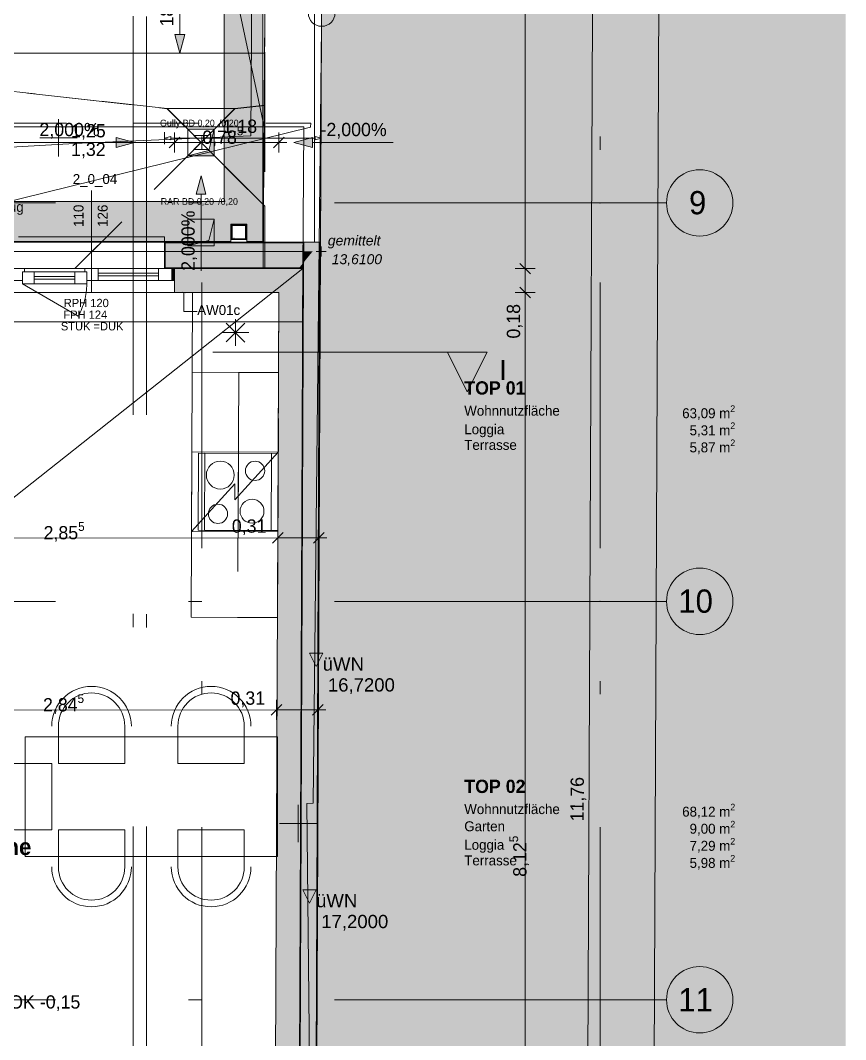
# Model space of a CAD drawing. Header units: metres. Extents: x -3.9 to 83, y -38 to 6.2.
# Drawn here: x 16.64 to 22.85, y -27.3 to -19.63 of the extents above; entities that cross this region are included whole.
import ezdxf

# ---------------------------------------------------------------- set-up
doc = ezdxf.new("R2010")
doc.units = ezdxf.units.M
doc.header["$MEASUREMENT"] = 0
for name, pattern in [('Achse', [0.004, 0.002, -0.001, 0, -0.001]), ('Baufluchtlinie', [0.013, 0.008, -0.005]), ('PUNKT', [1, 0, -1]), ('Schnittlinie', [0.006, 0.003, -0.0015, 0, -0.0015]), ('Strichlinie eng', [0.002, 0.0015, -0.0005]), ('Untersicht', [0.001, 0.0005, -0.0005])]:
    doc.linetypes.add(name, pattern=pattern)
for name, color, linetype in [('0._EG PP_2_000 Achsraster', 7, 'Continuous'), ('0._EG PP_2_110 Wand Aussen', 7, 'Continuous'), ('0._EG PP_2_165 Fassadengestaltung 1 Rankgerüst', 7, 'Continuous'), ('0._EG PP_2_210 Decke', 7, 'Continuous'), ('0._EG PP_2_220 Bodenaufbau', 7, 'Continuous'), ('0._EG PP_2_221 Bodenaufbau - Abdichtung', 7, 'Continuous'), ('0._EG PP_2_221 Bodenaufbau - Terrassenbelag', 7, 'Continuous'), ('0._EG PP_2_270 Deckendurchbruchsymbol', 7, 'Continuous'), ('0._EG PP_2_330 Dachaufbau', 7, 'Continuous'), ('0._EG PP_2_420 Rampe', 7, 'Continuous'), ('0._EG PP_2_510 Möblierung', 7, 'Continuous'), ('0._EG PP_2_530 Küche', 7, 'Continuous'), ('0._EG PP_2_611 Entwässerung', 7, 'Continuous'), ('0._EG PP_2_725 Nachbarbebauung', 7, 'Continuous'), ('0._EG PP_2_810 Raum', 7, 'Continuous'), ('0._EG PP_2_820 TOP Stempel', 7, 'Continuous'), ('0._EG PP_2_851 Marker Schnitt', 7, 'Continuous'), ('0._EG PP_2_910 Allgemein Lageplan Höhen', 7, 'Continuous'), ('0._EG PP_2_915 Allgemein Beschriftung.x', 7, 'Continuous'), ('0._EG PP_2_950 Polierplan Bemaßung', 7, 'Continuous'), ('0._EG PP_2_955 Polierplan Beschriftung', 7, 'Continuous'), ('0._EG PP_2_970 Brandschutz', 7, 'Continuous'), ('0._EG PP_2_Bauwerke_Gebäude - Haus Signatur.verm', 7, 'Continuous'), ('0._EG PP_2_Bauwerke_Gebäude - Haus.verm', 7, 'Continuous'), ('0._EG PP_2_Gelände_Geländepunkt.verm', 7, 'Continuous'), ('0._EG PP_2_Kataster Grenzen_Grundstücksgrenze.verm', 7, 'Continuous'), ('0._EG PP_2_Neubau_840 Baulinien', 7, 'Continuous')]:
    doc.layers.add(name, color=color, linetype=linetype)
doc.styles.add('ERSTELLTER_STIL_1', font='arial.ttf')
doc.styles.add('ERSTELLTER_STIL_10', font='')
doc.styles.add('ERSTELLTER_STIL_2', font='')
doc.styles.add('ERSTELLTER_STIL_3', font='arialbi.ttf')
doc.styles.add('ERSTELLTER_STIL_4', font='')
doc.styles.add('ERSTELLTER_STIL_5', font='')
doc.styles.get('ERSTELLTER_STIL_10').set_extended_font_data('Eurostile', bold=True)
doc.styles.get('ERSTELLTER_STIL_2').set_extended_font_data('Eurostile')
doc.styles.get('ERSTELLTER_STIL_4').set_extended_font_data('Muli', bold=True)
doc.styles.get('ERSTELLTER_STIL_5').set_extended_font_data('Muli')
doc.linetypes.add('Grenze Grundstück', pattern='A,0,[1,415_260415_PP_VA_1_3 0 EG1.Shx,S=0.00031746,R=0,X=0,Y=0],-0.04,0', length=0.04)

msp = doc.modelspace()

# ---------------------------------------------------------------- hatches: boundary and pattern name
at = {"layer": '0._EG PP_2_110 Wand Aussen', "linetype": 'Continuous', "lineweight": 13, "true_color": 0xff6400}
for points in [[(18.7688, -21.3), (17.725, -21.3), (17.725, -21.365), (18.7685, -21.365)], [(18.85, -30.1739), (18.888, -21.3011), (18.7673, -21.4482), (18.7306, -30.0268)], [(18.7685, -21.365), (18.8356, -21.365), (18.8889, -21.3), (18.7688, -21.3)], [(18.7688, -21.3), (18.8889, -21.3), (18.8893, -21.2995), (18.8893, -21.295), (18.7688, -21.295)], [(17.725, -21.49), (18.7331, -21.49), (18.7681, -21.4473), (18.7685, -21.365), (17.725, -21.365)], [(18.7681, -21.4473), (18.8356, -21.365), (18.7685, -21.365)], [(18.7622, -21.49), (18.7623, -21.4544), (18.7331, -21.49)], [(18.7672, -21.49), (18.7673, -21.4482), (18.7623, -21.4544), (18.7622, -21.49)], [(17.775, -21.495), (17.775, -21.585), (17.795, -21.585), (17.795, -21.495)]]:
    msp.add_hatch(color=30, dxfattribs=at).paths.add_polyline_path(points)
at = {"layer": '0._EG PP_2_110 Wand Aussen', "linetype": 'Continuous', "lineweight": 0, "true_color": 0x373737}
for points in [[(17.725, -21.495), (18.729, -21.495), (18.7331, -21.49), (17.725, -21.49)], [(18.7621, -21.495), (18.7258, -29.98), (18.7308, -29.98), (18.7671, -21.495)], [(18.7331, -21.49), (18.729, -21.495), (18.7621, -21.495), (18.7622, -21.49)], [(18.7622, -21.49), (18.7621, -21.495), (18.7671, -21.495), (18.7672, -21.49)]]:
    msp.add_hatch(color=250, dxfattribs=at).paths.add_polyline_path(points)
at = {"layer": '0._EG PP_2_110 Wand Aussen', "linetype": 'Continuous', "lineweight": 13, "true_color": 0x3f7f02}
for points in [[(17.795, -21.495), (17.795, -21.585), (17.795, -21.675), (18.5814, -21.675), (18.5821, -21.495)], [(18.5814, -21.675), (18.729, -21.495), (18.5821, -21.495)], [(18.5814, -21.675), (18.7614, -21.675), (18.7621, -21.495), (18.729, -21.495)], [(18.5814, -21.675), (18.5466, -29.8), (18.7266, -29.8), (18.7614, -21.675)]]:
    msp.add_hatch(color=76, dxfattribs=at).paths.add_polyline_path(points)
at = {"layer": '0._EG PP_2_221 Bodenaufbau - Terrassenbelag', "linetype": 'Continuous', "lineweight": 13, "true_color": 0xaaaaaa}
msp.add_hatch(color=253, dxfattribs=at).paths.add_polyline_path([(13.69, -20.99), (13.69, -21.29), (18.22, -21.29), (18.22, -21.16), (18.34, -21.16), (18.34, -21.29), (18.4595, -21.29), (18.4595, -18.7317), (18.1687, -18.7317), (18.1687, -20.99)])
at = {"layer": '0._EG PP_2_270 Deckendurchbruchsymbol', "linetype": 'Continuous', "lineweight": 0, "true_color": 0x000000}
for points in [[(17.895, -20.645), (18.095, -20.645), (18.095, -20.445), (18.0546, -20.6046)], [(17.895, -21.3234), (18.095, -21.3234), (18.095, -21.1234), (18.0546, -21.283)]]:
    msp.add_hatch(color=18, dxfattribs=at).paths.add_polyline_path(points)
at = {"layer": '0._EG PP_2_725 Nachbarbebauung', "linetype": 'Continuous', "lineweight": 0, "true_color": 0x1f1f1f}
msp.add_hatch(color=250, dxfattribs=at).paths.add_polyline_path([(18.9035, -19.5703), (18.8486, -31.3281), (22.8486, -30.6006), (22.8486, -17.2095), (18.9154, -17.7942)])
at = {"layer": '0._EG PP_2_851 Marker Schnitt', "linetype": 'Continuous', "lineweight": 0, "true_color": 0x000000}
msp.add_hatch(color=18, dxfattribs=at).paths.add_polyline_path([(20.15, -22.1233), (19.85, -22.1233), (20, -22.4233)])
at = {"layer": '0._EG PP_2_950 Polierplan Bemaßung', "linetype": 'Continuous', "lineweight": 13, "true_color": 0x6c6cff}
for points in [[(17.8345, -19.8717), (17.872, -19.7318), (17.797, -19.7318)], [(17.495, -20.545), (17.355, -20.5075), (17.355, -20.5825)], [(18.695, -20.545), (18.835, -20.5825), (18.835, -20.5075)], [(17.995, -20.795), (17.9575, -20.935), (18.0325, -20.935)]]:
    msp.add_hatch(color=171, dxfattribs=at).paths.add_polyline_path(points)
at = {"layer": '0._EG PP_2_950 Polierplan Bemaßung', "linetype": 'Continuous', "lineweight": 0, "true_color": 0x000000}
for points in [[(18.8612, -24.4899), (18.9112, -24.3899), (18.8112, -24.3899)], [(18.8114, -26.2715), (18.8614, -26.1715), (18.7614, -26.1715)]]:
    msp.add_hatch(color=18, dxfattribs=at).paths.add_polyline_path(points)
at = {"layer": '0._EG PP_2_Bauwerke_Gebäude - Haus Signatur.verm', "linetype": 'Continuous', "lineweight": 13}
msp.add_hatch(color=254, dxfattribs=at).paths.add_polyline_path([(18.8488, -31.3281), (19.2488, -31.3242), (19.1968, -25.8946), (19.2346, -25.8918), (19.3001, -19.9042), (21.9972, -19.407), (21.9247, -19.0136), (18.9037, -19.5705), (18.8387, -25.5199), (18.7932, -25.5233)])

# ---------------------------------------------------------------- linework, layer by layer
at = {"layer": '0._EG PP_2_000 Achsraster', "color": 5, "linetype": 'Achse', "lineweight": 0, "ltscale": 1000}
for p, q in [((18, 3), (18, -36)), ((21, 3), (21, -36)), ((-1.5, -21), (21, -21)), ((21, -21), (21.5, -21)), ((-1.5, -24), (21, -24)), ((21, -24), (21.5, -24)), ((-1.5, -27), (21, -27)), ((21, -27), (21.5, -27))]:
    msp.add_line(p, q, dxfattribs=at)
at = {"layer": '0._EG PP_2_000 Achsraster', "color": 5, "linetype": 'Continuous', "lineweight": 0, "ltscale": 1000}
for centre in [(21.75, -21), (21.75, -24), (21.75, -27)]:
    msp.add_circle(centre, 0.25, dxfattribs=at)
at = {"layer": '0._EG PP_2_000 Achsraster', "color": 5, "linetype": 'Achse', "lineweight": 0, "ltscale": 1000}
for p in [(21, -21), (21, -21), (21, -24), (21, -24), (21, -27), (21, -27)]:
    msp.add_point(p, dxfattribs=at)
at = {"layer": '0._EG PP_2_110 Wand Aussen', "color": 7, "linetype": 'Continuous', "lineweight": 13, "ltscale": 1000}
for p, q in [((17.17, -20.9059), (17.17, -21.675)), ((16.62, -21.255), (17.72, -21.255)), ((17.72, -21.255), (17.72, -21.295)), ((17.72, -21.295), (17.72, -21.3)), ((17.725, -21.295), (17.72, -21.295)), ((17.72, -21.295), (17.72, -21.3)), ((17.72, -21.3), (17.72, -21.365)), ((17.72, -21.3), (17.72, -21.365)), ((18.7688, -21.3), (17.725, -21.3)), ((17.725, -21.3), (17.725, -21.495)), ((18.7685, -21.365), (18.7688, -21.3)), ((18.7685, -21.365), (18.7688, -21.3)), ((18.7688, -21.3), (18.7688, -21.295)), ((18.7688, -21.3), (18.7688, -21.295)), ((18.85, -30.1739), (18.888, -21.3011)), ((18.8893, -21.2995), (18.8893, -21.295)), ((17.72, -21.365), (17.72, -21.49)), ((17.72, -21.365), (17.72, -21.49)), ((18.7681, -21.4473), (18.7685, -21.365)), ((18.7681, -21.4473), (18.7685, -21.365)), ((18.7672, -21.49), (18.7673, -21.4482)), ((18.7672, -21.49), (18.7673, -21.4482)), ((16.665, -21.495), (16.565, -21.495)), ((16.65, -21.585), (16.65, -21.52)), ((16.65, -21.52), (16.665, -21.52)), ((16.65, -21.52), (16.65, -21.61)), ((16.74, -21.52), (16.65, -21.52)), ((17.12, -21.495), (16.665, -21.495)), ((16.665, -21.52), (16.665, -21.495)), ((17.045, -21.52), (16.74, -21.52)), ((16.74, -21.61), (16.74, -21.52)), ((17.045, -21.555), (16.74, -21.555)), ((17.045, -21.52), (17.045, -21.61)), ((17.135, -21.52), (17.045, -21.52)), ((17.17, -21.495), (17.12, -21.495)), ((17.12, -21.495), (17.12, -21.52)), ((17.12, -21.52), (17.135, -21.52)), ((17.135, -21.52), (17.135, -21.585)), ((17.135, -21.61), (17.135, -21.52)), ((17.22, -21.495), (17.17, -21.495)), ((17.675, -21.495), (17.22, -21.495)), ((17.22, -21.585), (17.22, -21.495)), ((17.675, -21.53), (17.22, -21.53)), ((17.22, -21.55), (17.675, -21.55)), ((17.775, -21.495), (17.675, -21.495)), ((17.675, -21.495), (17.675, -21.585)), ((17.72, -21.49), (17.72, -21.495)), ((17.72, -21.49), (17.72, -21.495)), ((17.725, -21.495), (17.72, -21.495)), ((17.725, -21.495), (17.72, -21.495)), ((17.725, -21.495), (17.72, -21.495)), ((18.7331, -21.49), (17.725, -21.49)), ((17.725, -21.495), (17.795, -21.495)), ((17.725, -21.495), (17.795, -21.495)), ((17.725, -21.495), (17.795, -21.495)), ((17.775, -21.585), (17.775, -21.495)), ((18.7308, -29.98), (18.7671, -21.495)), ((18.7331, -21.49), (18.7622, -21.49)), ((18.7622, -21.49), (18.7672, -21.49)), ((18.7622, -21.49), (18.7672, -21.49)), ((18.7671, -21.495), (18.7672, -21.49)), ((16.565, -21.585), (16.65, -21.585)), ((16.65, -21.61), (16.74, -21.61)), ((16.74, -21.575), (17.045, -21.575)), ((16.74, -21.61), (17.045, -21.61)), ((17.045, -21.61), (17.135, -21.61)), ((17.135, -21.585), (17.17, -21.585)), ((17.17, -21.585), (17.22, -21.585)), ((17.22, -21.585), (17.675, -21.585)), ((17.675, -21.585), (17.775, -21.585)), ((16.545, -21.675), (17.795, -21.675)), ((17.795, -21.675), (17.795, -21.675))]:
    msp.add_line(p, q, dxfattribs=at)
at = {"layer": '0._EG PP_2_110 Wand Aussen', "color": 1, "linetype": 'Baufluchtlinie', "lineweight": 0, "ltscale": 1000}
msp.add_line((18.7685, -21.365), (17.725, -21.365), dxfattribs=at)
at = {"layer": '0._EG PP_2_110 Wand Aussen', "color": 7, "linetype": 'Continuous', "lineweight": 18, "ltscale": 1000}
for p, q in [((18.5821, -21.495), (17.795, -21.495)), ((17.795, -21.495), (17.795, -21.585)), ((17.795, -21.495), (17.795, -21.585)), ((17.795, -21.495), (17.795, -21.585)), ((18.729, -21.495), (18.5821, -21.495)), ((18.729, -21.495), (18.5821, -21.495)), ((18.729, -21.495), (18.7621, -21.495)), ((18.729, -21.495), (18.7621, -21.495)), ((18.7614, -21.675), (18.7621, -21.495)), ((17.795, -21.585), (17.795, -21.675)), ((17.795, -21.585), (17.795, -21.675)), ((18.7266, -29.8), (18.7614, -21.675))]:
    msp.add_line(p, q, dxfattribs=at)
at = {"layer": '0._EG PP_2_110 Wand Aussen', "color": 8, "linetype": 'Strichlinie eng', "lineweight": 0, "ltscale": 1000}
msp.add_line((16.65, -21.61), (17.0701, -21.8525), dxfattribs=at)
at = {"layer": '0._EG PP_2_110 Wand Aussen', "color": 7, "linetype": 'Continuous', "lineweight": 13, "ltscale": 1000, "flags": 128}
for points in [[(18.768, -21.295), (17.725, -21.295)], [(18.888, -21.295), (18.768, -21.295)], [(18.8549, -30.18), (18.893, -21.295)], [(18.893, -21.295), (18.888, -21.295)]]:
    msp.add_lwpolyline(points, dxfattribs=at)
msp.add_lwpolyline([(17.775, -21.495), (17.795, -21.495), (17.795, -21.585), (17.775, -21.585)], close=True, dxfattribs=at)
at = {"layer": '0._EG PP_2_110 Wand Aussen', "color": 7, "linetype": 'Continuous', "lineweight": 18, "ltscale": 1000, "flags": 128}
for points in [[(17.795, -21.675), (18.5814, -21.675)], [(18.5814, -21.675), (18.5466, -29.8)]]:
    msp.add_lwpolyline(points, dxfattribs=at)
at = {"layer": '0._EG PP_2_110 Wand Aussen', "color": 8, "linetype": 'Strichlinie eng', "lineweight": 0, "ltscale": 1000}
msp.add_arc((16.65, -21.61), 0.485, 330, 0, dxfattribs=at)
at = {"layer": '0._EG PP_2_165 Fassadengestaltung 1 Rankgerüst', "color": 7, "linetype": 'Continuous', "lineweight": 18, "ltscale": 1000}
for p, q in [((18.2435, -21.2649), (18.2434, -21.265)), ((18.2434, -21.265), (18.2435, -21.2651)), ((18.2435, -21.2651), (18.2435, -21.2649)), ((18.2435, -21.2649), (18.2435, -21.2651)), ((18.2435, -21.2651), (18.2436, -21.2649)), ((18.2436, -21.2649), (18.2435, -21.2651)), ((18.2435, -21.2651), (18.2436, -21.2651)), ((18.2436, -21.2651), (18.2436, -21.265))]:
    msp.add_line(p, q, dxfattribs=at)
at = {"layer": '0._EG PP_2_210 Decke', "color": 8, "linetype": 'Continuous', "lineweight": 13, "ltscale": 1000, "flags": 128}
msp.add_lwpolyline([(0.1831, -14.47), (0.185, -14.9998), (0.185, -21.895), (3.305, -21.895), (3.305, -22.165), (4.905, -22.165), (4.905, -24.32), (7.875, -24.32), (7.875, -23.85), (9.87, -23.85), (9.87, -24.32), (13.0067, -24.32), (12.9484, -23.92), (12.865, -23.92), (12.865, -21.895), (18.7604, -21.895), (18.7621, -21.495), (18.7694, -20.4274), (14.6603, -20.4274), (15.32, -17.3819), (15.32, -14.87), (15.32, -14.47)], close=True, dxfattribs=at)
at = {"layer": '0._EG PP_2_210 Decke', "color": 8, "linetype": 'Untersicht', "lineweight": 13, "ltscale": 1000, "flags": 128}
msp.add_lwpolyline([(14.482, -20.4005), (18.8208, -20.4005), (18.8206, -20.4301)], dxfattribs=at)
at = {"layer": '0._EG PP_2_210 Decke', "color": 7, "linetype": 'Continuous', "lineweight": 13, "ltscale": 1000, "true_color": 0xf4f4f4, "flags": 128}
msp.add_lwpolyline([(5.305, -21.495), (0.1844, -21.495), (0.1967, -31.38), (9.535, -31.38), (9.535, -30.88), (12.385, -30.88), (12.385, -29.98), (18.7258, -29.98), (18.7621, -21.495), (12.465, -21.495), (12.465, -24.32), (13.0067, -24.32), (13.2326, -25.87), (9.875, -25.87), (7.875, -25.87), (7.875, -23.92), (5.305, -23.92)], close=True, dxfattribs=at)
at = {"layer": '0._EG PP_2_220 Bodenaufbau', "color": 7, "linetype": 'Continuous', "lineweight": 13, "ltscale": 1000, "true_color": 0xf4f4f4, "flags": 128}
for points in [[(0.1846, -14.87), (0.185, -21.495), (5.305, -21.495), (5.305, -23.92), (7.875, -23.92), (7.875, -23.81), (9.895, -23.81), (9.895, -23.92), (10.085, -23.92), (10.085, -23.68), (10.895, -23.68), (10.895, -23.92), (12.465, -23.92), (12.465, -21.495), (18.4632, -21.495), (18.4737, -19.8717), (14.5965, -19.8717), (15.14, -17.3627), (15.14, -14.87)], [(0.1853, -15.07), (0.185, -14.9998), (0.185, -21.365), (5.435, -21.365), (5.435, -23.79), (7.875, -23.79), (7.875, -23.85), (9.875, -23.85), (9.875, -23.79), (10.035, -23.79), (10.035, -23.68), (10.94, -23.68), (10.94, -23.79), (12.335, -23.79), (12.335, -21.365), (18.463, -21.365), (18.4871, -17.7847), (14.9872, -17.7847), (15.08, -17.3563), (15.08, -14.87), (13.61, -14.87), (13.61, -15.07)], [(13.635, -21.295), (18.8503, -21.295), (18.8503, -19.4902), (13.635, -19.4902)], [(0.3646, -21.675), (0.3765, -31.2), (9.355, -31.2), (9.355, -30.7), (12.205, -30.7), (12.205, -29.8), (18.5466, -29.8), (18.5814, -21.675), (12.645, -21.675), (12.645, -24.1), (10.05, -24.1), (10.05, -25.6), (11.19, -25.6), (11.19, -26.05), (7.695, -26.05), (7.695, -24.1), (5.125, -24.1), (5.125, -21.675)]]:
    msp.add_lwpolyline(points, close=True, dxfattribs=at)
at = {"layer": '0._EG PP_2_220 Bodenaufbau', "color": 7, "linetype": 'Continuous', "lineweight": 13, "ltscale": 1000, "flags": 128}
for points in [[(18.3843, -18.215), (18.3697, -20.4937)], [(18.3697, -20.4937), (17.0418, -20.5527), (14.6029, -20.6925)]]:
    msp.add_lwpolyline(points, dxfattribs=at)
at = {"layer": '0._EG PP_2_221 Bodenaufbau - Abdichtung', "color": 171, "linetype": 'Untersicht', "lineweight": 13, "ltscale": 1000, "true_color": 0x6c6cff, "flags": 128}
for points in [[(18.499, -12.865), (18.4744, -20.2659)], [(18.4744, -20.2659), (18.2579, -20.29), (17.7321, -20.29), (15.695, -20.0637), (14.5268, -20.1935)], [(17.7395, -20.2895), (15.695, -20.0623)], [(15.695, -20.0637), (17.741, -20.291)], [(17.741, -20.291), (17.7395, -20.2895)], [(17.995, -20.545), (17.74, -20.29)], [(17.74, -20.29), (18.25, -20.29)], [(17.741, -20.291), (17.995, -20.545)], [(18.25, -20.29), (17.995, -20.545)], [(17.995, -20.545), (18.249, -20.291)], [(18.249, -20.291), (18.4744, -20.2659)], [(18.249, -20.291), (18.2505, -20.2895)], [(18.4744, -20.2646), (18.2505, -20.2895)], [(18.4744, -20.2646), (18.4744, -20.2659)], [(18.4744, -20.2659), (18.4744, -21.0244)], [(17.045, -21.495), (17.995, -20.545)], [(17.995, -20.545), (17.045, -21.495)], [(17.9421, -20.4921), (18.0479, -20.4921)], [(17.995, -20.545), (17.9421, -20.4921)], [(17.9421, -20.5979), (17.995, -20.545)], [(17.9947, -20.5447), (17.9478, -20.5916)], [(18.0479, -20.4921), (17.995, -20.545)], [(18.4744, -21.0244), (17.995, -20.545)], [(17.995, -20.545), (18.4744, -21.0244)], [(17.995, -20.545), (18.0479, -20.5979)], [(17.9421, -20.5979), (17.9478, -20.5916)], [(18.0479, -20.5979), (17.9421, -20.5979)], [(18.4744, -21.0244), (18.4744, -21.495)], [(17.045, -21.495), (15.695, -21.495)], [(18.4744, -21.495), (17.045, -21.495)]]:
    msp.add_lwpolyline(points, dxfattribs=at)
at = {"layer": '0._EG PP_2_221 Bodenaufbau - Terrassenbelag', "color": 7, "linetype": 'Continuous', "lineweight": 18, "ltscale": 1000, "flags": 128}
for points in [[(18.1687, -20.99), (18.1687, -18.7317)], [(18.4595, -18.7317), (18.4595, -21.29)], [(13.69, -20.99), (18.1687, -20.99)], [(18.22, -21.16), (18.22, -21.29)], [(18.34, -21.16), (18.22, -21.16)], [(18.34, -21.29), (18.34, -21.16)], [(18.22, -21.29), (13.69, -21.29)], [(18.4595, -21.29), (18.34, -21.29)]]:
    msp.add_lwpolyline(points, dxfattribs=at)
at = {"layer": '0._EG PP_2_270 Deckendurchbruchsymbol', "color": 7, "linetype": 'Continuous', "lineweight": 13, "ltscale": 1000, "flags": 128}
for points in [[(18.0546, -20.6046), (18.095, -20.445), (17.895, -20.445), (17.895, -20.645)], [(17.895, -20.645), (18.095, -20.645), (18.095, -20.445), (18.0546, -20.6046)], [(18.0546, -21.283), (18.095, -21.1234), (17.895, -21.1234), (17.895, -21.3234)], [(17.895, -21.3234), (18.095, -21.3234), (18.095, -21.1234), (18.0546, -21.283)]]:
    msp.add_lwpolyline(points, close=True, dxfattribs=at)
at = {"layer": '0._EG PP_2_330 Dachaufbau', "color": 253, "linetype": 'PUNKT', "lineweight": 13, "ltscale": 1000, "true_color": 0xafcca4, "flags": 128}
for points in [[(18.5121, -12.865), (18.505, -14.9979), (18.4737, -19.8717)], [(18.4737, -19.8717), (14.5351, -19.8717)]]:
    msp.add_lwpolyline(points, dxfattribs=at)
at = {"layer": '0._EG PP_2_420 Rampe', "color": 251, "linetype": 'Continuous', "lineweight": 13, "ltscale": 1000, "true_color": 0x5f5f5f}
msp.add_line((16.8264, -12.685), (18.4701, -20.4274), dxfattribs=at)
at = {"layer": '0._EG PP_2_420 Rampe', "color": 8, "linetype": 'Continuous', "lineweight": 13, "ltscale": 1000, "flags": 128}
for points in [[(18.4779, -19.2195), (18.4701, -20.4274)], [(18.4701, -20.4274), (14.4762, -20.4274)]]:
    msp.add_lwpolyline(points, dxfattribs=at)
at = {"layer": '0._EG PP_2_510 Möblierung', "color": 8, "linetype": 'Continuous', "lineweight": 13, "ltscale": 1000, "true_color": 0x7e7f7f, "flags": 128}
for points in [[(17.4209, -25.22), (16.9209, -25.22), (16.9209, -24.94, -1), (17.4209, -24.94)], [(18.3209, -25.22), (17.8209, -25.22), (17.8209, -24.94, -1), (18.3209, -24.94)], [(16.8709, -25.72), (16.8709, -25.22), (16.5909, -25.22, 1), (16.5909, -25.72)], [(17.4209, -25.72), (16.9209, -25.72), (16.9209, -26, 1), (17.4209, -26)], [(18.3209, -25.72), (17.8209, -25.72), (17.8209, -26, 1), (18.3209, -26)]]:
    msp.add_lwpolyline(points, format="xyb", close=True, dxfattribs=at)
msp.add_lwpolyline([(16.6709, -25.92), (18.5709, -25.92), (18.5709, -25.02), (16.6709, -25.02)], close=True, dxfattribs=at)
at = {"layer": '0._EG PP_2_510 Möblierung', "color": 8, "linetype": 'Continuous', "lineweight": 13, "ltscale": 1000, "true_color": 0x7e7f7f}
for centre, start, end in [((17.1709, -24.94), 0, 180), ((18.0709, -24.94), 0, 180), ((17.1709, -26), 180, 0), ((18.0709, -26), 180, 0)]:
    msp.add_arc(centre, 0.3, start, end, dxfattribs=at)
at = {"layer": '0._EG PP_2_530 Küche', "color": 150, "linetype": 'Continuous', "lineweight": 13, "ltscale": 1000, "true_color": 0x0f7ffe}
for p, q in [((18.1841, -22.0468), (18.3261, -21.906)), ((18.1847, -21.9054), (18.3255, -22.0474)), ((18.2555, -21.8764), (18.2547, -22.0764)), ((18.1551, -21.976), (18.3551, -21.9768)), ((18.2497, -23.2364), (18.5762, -22.8778)), ((17.9237, -23.475), (18.2502, -23.1164)), ((18.2502, -23.1164), (18.2497, -23.2364))]:
    msp.add_line(p, q, dxfattribs=at)
at = {"layer": '0._EG PP_2_530 Küche', "color": 150, "linetype": 'Strichlinie eng', "lineweight": 13, "ltscale": 1000, "true_color": 0x0f7ffe}
for p, q in [((18.2788, -22.2765), (18.2709, -24.1215)), ((18.5788, -22.2778), (18.2788, -22.2765)), ((18.5709, -24.1228), (18.5788, -22.2778)), ((18.0212, -23.4654), (18.0237, -22.8854)), ((18.0237, -22.8854), (18.5762, -22.8878)), ((18.2762, -22.8865), (18.2737, -23.4665)), ((18.5762, -22.8878), (18.5737, -23.4678)), ((18.5737, -23.4678), (18.0212, -23.4654)), ((18.2709, -24.1215), (18.5709, -24.1228))]:
    msp.add_line(p, q, dxfattribs=at)
at = {"layer": '0._EG PP_2_530 Küche', "color": 150, "linetype": 'Continuous', "lineweight": 13, "ltscale": 1000, "true_color": 0x0f7ffe, "flags": 128}
for points in [[(17.9314, -21.675), (17.9288, -22.275), (18.5788, -22.2778), (18.5814, -21.6778)], [(18.5709, -24.1228), (18.5788, -22.2778), (17.9288, -22.275), (17.9209, -24.12)], [(17.9262, -22.875), (17.9237, -23.475), (18.5737, -23.4778), (18.5762, -22.8778)], [(17.9762, -22.8852), (17.9737, -23.4652), (18.5237, -23.4676), (18.5262, -22.8876)]]:
    msp.add_lwpolyline(points, close=True, dxfattribs=at)
at = {"layer": '0._EG PP_2_530 Küche', "color": 150, "linetype": 'Continuous', "lineweight": 13, "ltscale": 1000, "true_color": 0x0f7ffe}
for centre, radius in [((18.1405, -23.0495), 0.105), ((18.4019, -23.0175), 0.0725), ((18.3791, -23.3219), 0.09), ((18.1227, -23.3411), 0.0725)]:
    msp.add_circle(centre, radius, dxfattribs=at)
at = {"layer": '0._EG PP_2_611 Entwässerung', "color": 171, "linetype": 'Continuous', "lineweight": 13, "ltscale": 1000, "true_color": 0x6c6cff, "flags": 128}
for points in [[(18.225, -21.275), (18.335, -21.275), (18.335, -21.165), (18.225, -21.165)], [(18.23, -21.17), (18.33, -21.17), (18.33, -21.27), (18.23, -21.27)]]:
    msp.add_lwpolyline(points, close=True, dxfattribs=at)
at = {"layer": '0._EG PP_2_725 Nachbarbebauung', "color": 8, "linetype": 'Continuous', "lineweight": 13, "ltscale": 1000, "flags": 128}
msp.add_lwpolyline([(22.8486, -17.2095), (18.9154, -17.7942), (18.9035, -19.5703), (18.8486, -31.3281), (22.8486, -30.6006)], dxfattribs=at)
at = {"layer": '0._EG PP_2_851 Marker Schnitt', "color": 7, "linetype": 'Schnittlinie', "lineweight": 13, "ltscale": 1000}
for p, q in [((17.4851, 4.805), (17.4851, -35.645)), ((17.5851, 4.8037), (17.5851, -35.7384)), ((5.8845, -22.1233), (19.85, -22.1233))]:
    msp.add_line(p, q, dxfattribs=at)
at = {"layer": '0._EG PP_2_851 Marker Schnitt', "color": 7, "linetype": 'Continuous', "lineweight": 13, "ltscale": 1000, "flags": 128}
msp.add_lwpolyline([(20.15, -22.1233), (19.85, -22.1233), (20, -22.4233)], close=True, dxfattribs=at)
at = {"layer": '0._EG PP_2_910 Allgemein Lageplan Höhen', "color": 7, "linetype": 'Continuous', "lineweight": 13, "ltscale": 1000}
for p, q in [((18.9, -21.4025), (18.9, -21.3275)), ((18.8625, -21.365), (18.9375, -21.365))]:
    msp.add_line(p, q, dxfattribs=at)
at = {"layer": '0._EG PP_2_915 Allgemein Beschriftung.x', "color": 7, "linetype": 'Continuous', "lineweight": 13, "ltscale": 1000}
for p, q in [((17.8794, -21.6783), (17.8544, -21.6717)), ((17.8669, -21.675), (17.8669, -21.8164)), ((17.8669, -21.8164), (17.9669, -21.8164))]:
    msp.add_line(p, q, dxfattribs=at)
at = {"layer": '0._EG PP_2_950 Polierplan Bemaßung', "color": 1, "linetype": 'Continuous', "lineweight": 13, "ltscale": 1000, "true_color": 0xfb0106}
for p, q in [((21.529, -0.0125), (21.39, -31.3394)), ((20.9422, -19.5794), (20.89, -31.3371))]:
    msp.add_line(p, q, dxfattribs=at)
at = {"layer": '0._EG PP_2_950 Polierplan Bemaßung', "color": 76, "linetype": 'Continuous', "lineweight": 13, "ltscale": 1000, "true_color": 0x3f7f02}
for p, q in [((20.4361, -21.495), (20.4361, -15.0681)), ((12.865, -21.895), (18.8206, -20.4301)), ((17.795, -20.62), (17.795, -20.47)), ((18.5814, -20.62), (18.5814, -20.47)), ((16.545, -20.545), (17.795, -20.545)), ((17.835, -20.505), (17.755, -20.585)), ((17.795, -20.545), (18.5814, -20.545)), ((18.5414, -20.585), (18.6214, -20.505)), ((18.5814, -20.545), (18.6414, -20.545)), ((20.3961, -21.455), (20.4761, -21.535)), ((13.2326, -25.87), (18.7621, -21.495)), ((20.5111, -21.495), (20.3611, -21.495)), ((20.4361, -21.675), (20.4361, -21.495)), ((20.3961, -21.635), (20.4761, -21.715)), ((20.5111, -21.675), (20.3611, -21.675)), ((20.4361, -29.8), (20.4361, -21.675))]:
    msp.add_line(p, q, dxfattribs=at)
at = {"layer": '0._EG PP_2_950 Polierplan Bemaßung', "color": 171, "linetype": 'Continuous', "lineweight": 13, "ltscale": 1000, "true_color": 0x6c6cff}
for p, q in [((17.8345, -19.6717), (17.8345, -19.0634)), ((17.8345, -19.7318), (17.8345, -19.6717)), ((17.797, -19.7318), (17.872, -19.7318)), ((17.8345, -19.8717), (17.797, -19.7318)), ((17.8345, -19.8717), (17.872, -19.7318)), ((17.295, -20.545), (16.7787, -20.545)), ((17.355, -20.545), (17.295, -20.545)), ((17.355, -20.5825), (17.355, -20.5075)), ((17.495, -20.545), (17.355, -20.5075)), ((17.495, -20.545), (17.355, -20.5825)), ((18.695, -20.545), (18.835, -20.5075)), ((18.695, -20.545), (18.835, -20.5825)), ((18.835, -20.5075), (18.835, -20.5825)), ((18.835, -20.545), (18.895, -20.545)), ((18.895, -20.545), (19.4424, -20.545)), ((17.995, -20.795), (17.9575, -20.935)), ((17.995, -20.795), (18.0325, -20.935)), ((18.0325, -20.935), (17.9575, -20.935)), ((17.995, -20.935), (17.995, -20.995)), ((17.995, -20.995), (17.995, -21.5113))]:
    msp.add_line(p, q, dxfattribs=at)
at = {"layer": '0._EG PP_2_950 Polierplan Bemaßung', "color": 6, "linetype": 'Continuous', "lineweight": 13, "ltscale": 1000, "true_color": 0xfb02fe}
for p, q in [((18.6137, -23.4812), (18.5338, -23.5613)), ((18.5738, -23.5963), (18.5736, -23.4463)), ((18.8432, -23.5609), (18.9231, -23.4808)), ((18.8832, -23.5959), (18.883, -23.4459)), ((15.7193, -23.5248), (18.5737, -23.5213)), ((18.5737, -23.5213), (18.8831, -23.5209)), ((18.8831, -23.5209), (18.9431, -23.5208)), ((18.6037, -24.7769), (18.5238, -24.857)), ((18.5638, -24.8919), (18.5637, -24.7419)), ((18.8348, -24.8566), (18.9147, -24.7765)), ((18.8748, -24.8916), (18.8746, -24.7416)), ((15.7209, -24.8205), (18.5638, -24.8169)), ((18.5638, -24.8169), (18.8747, -24.8166)), ((18.8747, -24.8166), (18.9347, -24.8165))]:
    msp.add_line(p, q, dxfattribs=at)
at = {"layer": '0._EG PP_2_950 Polierplan Bemaßung', "color": 7, "linetype": 'Continuous', "lineweight": 13, "ltscale": 1000, "flags": 128}
for points in [[(18.8612, -24.4899), (18.9112, -24.3899), (18.8112, -24.3899)], [(18.8114, -26.2715), (18.8614, -26.1715), (18.7614, -26.1715)]]:
    msp.add_lwpolyline(points, close=True, dxfattribs=at)
at = {"layer": '0._EG PP_2_970 Brandschutz', "color": 16, "linetype": 'Continuous', "lineweight": 13, "ltscale": 1000, "true_color": 0x7e0000}
for p, q in [((17.72, -20.5569), (17.72, -20.4663)), ((18.9, -20.5569), (18.9, -20.4663)), ((17.72, -20.5116), (17.7667, -20.4991)), ((17.72, -20.5116), (17.7667, -20.5241)), ((17.7667, -20.4991), (17.7667, -20.5241)), ((17.7667, -20.5116), (18.8534, -20.5116)), ((18.8534, -20.5241), (18.8534, -20.4991)), ((18.9, -20.5116), (18.8534, -20.4991)), ((18.9, -20.5116), (18.8534, -20.5241))]:
    msp.add_line(p, q, dxfattribs=at)
at = {"layer": '0._EG PP_2_Bauwerke_Gebäude - Haus.verm', "color": 9, "linetype": 'Continuous', "lineweight": 13, "ltscale": 1000}
for p, q in [((18.8385, -25.5197), (18.9024, -19.6703)), ((18.793, -25.5231), (18.8385, -25.5197)), ((18.8477, -31.2281), (18.793, -25.5231))]:
    msp.add_line(p, q, dxfattribs=at)
at = {"layer": '0._EG PP_2_Gelände_Geländepunkt.verm', "color": 8, "linetype": 'Continuous', "lineweight": 0, "ltscale": 1000}
for p, q in [((16.9223, -20.37), (16.921, -20.65)), ((16.7816, -20.5094), (17.0616, -20.5106)), ((18.7273, -25.5326), (18.726, -25.8126)), ((18.5867, -25.672), (18.8667, -25.6733))]:
    msp.add_line(p, q, dxfattribs=at)
at = {"layer": '0._EG PP_2_Kataster Grenzen_Grundstücksgrenze.verm', "color": 96, "linetype": 'Continuous', "lineweight": 13, "ltscale": 1000, "true_color": 0x007e00}
msp.add_line((18.8491, -31.2281), (18.903, -19.6703), dxfattribs=at)
at = {"layer": '0._EG PP_2_Kataster Grenzen_Grundstücksgrenze.verm', "color": 7, "linetype": 'Continuous', "lineweight": 13, "ltscale": 1000}
msp.add_circle((18.9035, -19.5703), 0.1, dxfattribs=at)
at = {"layer": '0._EG PP_2_Neubau_840 Baulinien', "color": 76, "linetype": 'Grenze Grundstück', "lineweight": 13, "ltscale": 1000, "true_color": 0x3f7f02, "flags": 128}
msp.add_lwpolyline([(0, -0.0002), (18.985, -0.0012), (18.958, -11.4452), (18.9035, -19.5703), (18.8486, -31.3281), (0.0665, -34.0269), (0.0564, -12.2031)], close=True, dxfattribs=at)

# ---------------------------------------------------------------- texts
at = {"layer": '0._EG PP_2_000 Achsraster', "color": 5, "linetype": 'Continuous', "lineweight": 0, "char_height": 0.175, "attachment_point": 1, "style": 'ERSTELLTER_STIL_2'}
for s, insert in [('\\A1;{\\pql;\\pt0;\\fEurostile|b0|i0|c0|p0;\\W1.000000;9}', (21.6695, -20.9107)), ('\\A1;{\\pql;\\pt0;\\fEurostile|b0|i0|c0|p0;\\W1.000000;10}', (21.589, -23.9107)), ('\\A1;{\\pql;\\pt0;\\fEurostile|b0|i0|c0|p0;\\W1.000000;11}', (21.589, -26.9125))]:
    msp.add_mtext(s, dxfattribs=dict(at, insert=insert))
at = {"layer": '0._EG PP_2_110 Wand Aussen', "color": 7, "linetype": 'Continuous', "lineweight": 13, "attachment_point": 9, "style": 'ERSTELLTER_STIL_2'}
for s, insert, char_height in [('\\A1;{\\pqr;\\pt0;\\fEurostile|b0|i0|c0|p0;\\W1.000000;2_0_04}', (17.3643, -20.8793), 0.075), ('\\A1;{\\pqr;\\pt0;\\fEurostile|b0|i0|c0|p0;\\W1.000000;RPH 120}', (17.3008, -21.7858), 0.0625), ('\\A1;{\\pqr;\\pt0;\\fEurostile|b0|i0|c0|p0;\\W1.000000;FPH 124}', (17.2886, -21.8727), 0.0625), ('\\A1;{\\pqr;\\pt0;\\fEurostile|b0|i0|c0|p0;\\W1.000000;STUK =DUK}', (17.411, -21.9608), 0.0625)]:
    msp.add_mtext(s, dxfattribs=dict(at, insert=insert, char_height=char_height))
at = {"layer": '0._EG PP_2_110 Wand Aussen', "color": 7, "linetype": 'Continuous', "lineweight": 13, "char_height": 0.075, "attachment_point": 9, "rotation": 90, "style": 'ERSTELLTER_STIL_2'}
for s, insert in [('\\A1;{\\pqr;\\pt0;\\fEurostile|b0|i0|c0|p0;\\W1.000000;110}', (17.1114, -21.013)), ('\\A1;{\\pqr;\\pt0;\\fEurostile|b0|i0|c0|p0;\\W1.000000;126}', (17.293, -21.013))]:
    msp.add_mtext(s, dxfattribs=dict(at, insert=insert))
at = {"layer": '0._EG PP_2_270 Deckendurchbruchsymbol', "color": 1, "linetype": 'Continuous', "lineweight": 0, "char_height": 0.05, "attachment_point": 8, "style": 'ERSTELLTER_STIL_2'}
for s, insert in [('\\A1;{\\pqc;\\pt0;\\fEurostile|b0|i0|c0|p0;\\W1.000000;Gully BD 0,20\\fEurostile|b0|i0|c0|p0;\\W1.000000;\\A1{\\H.66x;\\S^  ;}\\fEurostile|b0|i0|c0|p0;\\W1.000000; /0,20\\fEurostile|b0|i0|c0|p0;\\W1.000000;\\A1{\\H.66x;\\S^  ;}\\fEurostile|b0|i0|c0|p0;\\W1.000000;\\fEurostile|b0|i0|c0|p0;\\W1.000000;\\A1{\\H.66x;\\S^  ;}}', (17.995, -20.4388)), ('\\A1;{\\pqc;\\pt0;\\fEurostile|b0|i0|c0|p0;\\W1.000000;RAR BD 0,20\\fEurostile|b0|i0|c0|p0;\\W1.000000;\\A1{\\H.66x;\\S^  ;}\\fEurostile|b0|i0|c0|p0;\\W1.000000; /0,20\\fEurostile|b0|i0|c0|p0;\\W1.000000;\\A1{\\H.66x;\\S^  ;}\\fEurostile|b0|i0|c0|p0;\\W1.000000;\\fEurostile|b0|i0|c0|p0;\\W1.000000;\\A1{\\H.66x;\\S^  ;}}', (17.995, -21.0287))]:
    msp.add_mtext(s, dxfattribs=dict(at, insert=insert))
at = {"layer": '0._EG PP_2_810 Raum', "color": 7, "linetype": 'Continuous', "lineweight": 13, "insert": (15.7704, -25.7854), "char_height": 0.125, "attachment_point": 1, "style": 'ERSTELLTER_STIL_10'}
msp.add_mtext('\\A1;{\\pql;\\pt0;\\fEurostile|b1|i0|c0|p0;\\W1.000000;Wohnküche}', dxfattribs=at)
at = {"layer": '0._EG PP_2_820 TOP Stempel', "color": 7, "linetype": 'Continuous', "lineweight": 13}
for s, insert, char_height, attachment_point, style in [('\\A1;{\\pql;\\fMuli|b1|i0|c0|p0;\\W1.000000;TOP 01\\fMuli|b1|i0|c0|p0;\\W1.000000;\\A1{\\H.66x;\\S^  ;}}', (19.9773, -22.4077), 0.1, 4, 'ERSTELLTER_STIL_4'), ('\\A1;{\\pql;\\fMuli|b0|i0|c0|p0;\\W1.000000;Wohnnutzfläche\\fMuli|b0|i0|c0|p0;\\W1.000000;\\A1{\\H.66x;\\S^  ;}}', (19.9773, -22.5753), 0.075, 4, 'ERSTELLTER_STIL_5'), ('\\A1;{\\pqr;\\fMuli|b0|i0|c0|p0;\\W1.000000;63,09 m\\fMuli|b0|i0|c0|p0;\\W1.000000;\\A1{\\H.66x;\\S2^  ;}}', (22.0173, -22.5836), 0.075, 6, 'ERSTELLTER_STIL_5'), ('\\A1;{\\pql;\\fMuli|b0|i0|c0|p0;\\W1.000000;Loggia\\fMuli|b0|i0|c0|p0;\\W1.000000;\\A1{\\H.66x;\\S^  ;}}', (19.9773, -22.7156), 0.075, 4, 'ERSTELLTER_STIL_5'), ('\\A1;{\\pqr;\\fMuli|b0|i0|c0|p0;\\W1.000000;5,31 m\\fMuli|b0|i0|c0|p0;\\W1.000000;\\A1{\\H.66x;\\S2^  ;}}', (22.0173, -22.7122), 0.075, 6, 'ERSTELLTER_STIL_5'), ('\\A1;{\\pql;\\fMuli|b0|i0|c0|p0;\\W1.000000;Terrasse\\fMuli|b0|i0|c0|p0;\\W1.000000;\\A1{\\H.66x;\\S^  ;}}', (19.9773, -22.8331), 0.075, 4, 'ERSTELLTER_STIL_5'), ('\\A1;{\\pqr;\\fMuli|b0|i0|c0|p0;\\W1.000000;5,87 m\\fMuli|b0|i0|c0|p0;\\W1.000000;\\A1{\\H.66x;\\S2^  ;}}', (22.0173, -22.8408), 0.075, 6, 'ERSTELLTER_STIL_5'), ('\\A1;{\\pql;\\fMuli|b1|i0|c0|p0;\\W1.000000;TOP 02\\fMuli|b1|i0|c0|p0;\\W1.000000;\\A1{\\H.66x;\\S^  ;}}', (19.9773, -25.4077), 0.1, 4, 'ERSTELLTER_STIL_4'), ('\\A1;{\\pql;\\fMuli|b0|i0|c0|p0;\\W1.000000;Wohnnutzfläche\\fMuli|b0|i0|c0|p0;\\W1.000000;\\A1{\\H.66x;\\S^  ;}}', (19.9773, -25.5753), 0.075, 4, 'ERSTELLTER_STIL_5'), ('\\A1;{\\pqr;\\fMuli|b0|i0|c0|p0;\\W1.000000;68,12 m\\fMuli|b0|i0|c0|p0;\\W1.000000;\\A1{\\H.66x;\\S2^  ;}}', (22.0173, -25.5836), 0.075, 6, 'ERSTELLTER_STIL_5'), ('\\A1;{\\pql;\\fMuli|b0|i0|c0|p0;\\W1.000000;Garten\\fMuli|b0|i0|c0|p0;\\W1.000000;\\A1{\\H.66x;\\S^  ;}}', (19.9773, -25.7045), 0.075, 4, 'ERSTELLTER_STIL_5'), ('\\A1;{\\pqr;\\fMuli|b0|i0|c0|p0;\\W1.000000;9,00 m\\fMuli|b0|i0|c0|p0;\\W1.000000;\\A1{\\H.66x;\\S2^  ;}}', (22.0173, -25.7122), 0.075, 6, 'ERSTELLTER_STIL_5'), ('\\A1;{\\pqr;\\fMuli|b0|i0|c0|p0;\\W1.000000;7,29 m\\fMuli|b0|i0|c0|p0;\\W1.000000;\\A1{\\H.66x;\\S2^  ;}}', (22.0173, -25.8408), 0.075, 6, 'ERSTELLTER_STIL_5'), ('\\A1;{\\pql;\\fMuli|b0|i0|c0|p0;\\W1.000000;Loggia\\fMuli|b0|i0|c0|p0;\\W1.000000;\\A1{\\H.66x;\\S^  ;}}', (19.9773, -25.8442), 0.075, 4, 'ERSTELLTER_STIL_5'), ('\\A1;{\\pql;\\fMuli|b0|i0|c0|p0;\\W1.000000;Terrasse\\fMuli|b0|i0|c0|p0;\\W1.000000;\\A1{\\H.66x;\\S^  ;}}', (19.9773, -25.9616), 0.075, 4, 'ERSTELLTER_STIL_5'), ('\\A1;{\\pqr;\\fMuli|b0|i0|c0|p0;\\W1.000000;5,98 m\\fMuli|b0|i0|c0|p0;\\W1.000000;\\A1{\\H.66x;\\S2^  ;}}', (22.0173, -25.9694), 0.075, 6, 'ERSTELLTER_STIL_5')]:
    msp.add_mtext(s, dxfattribs=dict(at, insert=insert, char_height=char_height, attachment_point=attachment_point, style=style))
at = {"layer": '0._EG PP_2_851 Marker Schnitt', "color": 7, "linetype": 'Continuous', "lineweight": 13, "insert": (20.2972, -22.3333), "char_height": 0.15, "attachment_point": 9, "style": 'ERSTELLTER_STIL_1'}
msp.add_mtext('\\A1;{\\pqr;\\pt0;\\fArial|b0|i0|c0|p0;\\W1.000000;I}', dxfattribs=at)
at = {"layer": '0._EG PP_2_910 Allgemein Lageplan Höhen', "color": 7, "linetype": 'Continuous', "lineweight": 13, "char_height": 0.075, "attachment_point": 1, "style": 'ERSTELLTER_STIL_3'}
for s, insert in [('\\A1;{\\pql;\\fArial Italic|b0|i0|c0|p0;\\W1.000000;gemittelt}', (18.9503, -21.2454)), ('\\A1;{\\pql;\\fArial Italic|b0|i0|c0|p0;\\W1.000000; 13,6100}', (18.9503, -21.3863))]:
    msp.add_mtext(s, dxfattribs=dict(at, insert=insert))
at = {"layer": '0._EG PP_2_915 Allgemein Beschriftung.x', "color": 7, "linetype": 'Continuous', "lineweight": 13, "insert": (17.9669, -21.8071), "char_height": 0.075, "attachment_point": 4, "style": 'ERSTELLTER_STIL_2'}
msp.add_mtext('\\A1;{\\pql;\\fEurostile|b0|i0|c0|p0;\\W1.000000;AW01c}', dxfattribs=at)
at = {"layer": '0._EG PP_2_950 Polierplan Bemaßung', "color": 171, "linetype": 'Continuous', "lineweight": 13, "true_color": 0x6c6cff, "char_height": 0.1, "attachment_point": 7, "rotation": 90, "style": 'ERSTELLTER_STIL_2'}
for s, insert in [('\\A1;{\\pql;\\fEurostile|b0|i0|c0|p0;\\W1.000000;18,000\\fEurostile|b0|i0|c0|p0;\\W1.000000;%}', (17.8054, -19.6717)), ('\\A1;{\\pql;\\fEurostile|b0|i0|c0|p0;\\W1.000000;2,000\\fEurostile|b0|i0|c0|p0;\\W1.000000;%}', (17.966, -21.5113))]:
    msp.add_mtext(s, dxfattribs=dict(at, insert=insert))
at = {"layer": '0._EG PP_2_950 Polierplan Bemaßung', "color": 171, "linetype": 'Continuous', "lineweight": 13, "true_color": 0x6c6cff, "char_height": 0.1, "attachment_point": 7, "style": 'ERSTELLTER_STIL_2'}
for s, insert in [('\\A1;{\\pql;\\fEurostile|b0|i0|c0|p0;\\W1.000000;2,000\\fEurostile|b0|i0|c0|p0;\\W1.000000;%}', (16.7787, -20.516)), ('\\A1;{\\pql;\\fEurostile|b0|i0|c0|p0;\\W1.000000;-2,000\\fEurostile|b0|i0|c0|p0;\\W1.000000;%}', (18.895, -20.516))]:
    msp.add_mtext(s, dxfattribs=dict(at, insert=insert))
at = {"layer": '0._EG PP_2_950 Polierplan Bemaßung', "color": 76, "linetype": 'Continuous', "lineweight": 13, "true_color": 0x3f7f02, "char_height": 0.1, "width": 0.306373, "attachment_point": 7, "style": 'ERSTELLTER_STIL_2'}
for s, insert in [('\\A1;{\\pql;\\fEurostile|b0|i0|c0|p0;\\W1.000000;1,25}', (17.0168, -20.525)), ('\\A1;{\\pql;\\fEurostile|b0|i0|c0|p0;\\W1.000000;1,32}', (17.0168, -20.665))]:
    msp.add_mtext(s, dxfattribs=dict(at, insert=insert))
at = {"layer": '0._EG PP_2_950 Polierplan Bemaßung', "color": 76, "linetype": 'Continuous', "lineweight": 13, "true_color": 0x3f7f02, "insert": (18.0047, -20.584), "char_height": 0.1, "attachment_point": 7, "style": 'ERSTELLTER_STIL_2'}
msp.add_mtext('\\A1;{\\pql;\\fEurostile|b0|i0|c0|p0;\\W1.000000;0,78\\fEurostile|b0|i0|c0|p0;\\W1.000000;\\A1{\\H.66x;\\S5^  ;}}', dxfattribs=at)
at = {"layer": '0._EG PP_2_950 Polierplan Bemaßung', "color": 76, "linetype": 'Continuous', "lineweight": 13, "true_color": 0x3f7f02, "insert": (20.4161, -22.0214), "char_height": 0.1, "width": 0.306373, "attachment_point": 7, "rotation": 90, "style": 'ERSTELLTER_STIL_2'}
msp.add_mtext('\\A1;{\\pql;\\fEurostile|b0|i0|c0|p0;\\W1.000000;0,18}', dxfattribs=at)
at = {"layer": '0._EG PP_2_950 Polierplan Bemaßung', "color": 6, "linetype": 'Continuous', "lineweight": 13, "true_color": 0xfb02fe, "char_height": 0.1, "attachment_point": 7, "rotation": 0.07141, "style": 'ERSTELLTER_STIL_2'}
for s, insert in [('\\A1;{\\pql;\\fEurostile|b0|i0|c0|p0;\\W1.000000;2,85\\fEurostile|b0|i0|c0|p0;\\W1.000000;\\A1{\\H.66x;\\S5^  ;}}', (16.8098, -23.5624)), ('\\A1;{\\pql;\\fEurostile|b0|i0|c0|p0;\\W1.000000;2,84\\fEurostile|b0|i0|c0|p0;\\W1.000000;\\A1{\\H.66x;\\S5^  ;}}', (16.8056, -24.8581))]:
    msp.add_mtext(s, dxfattribs=dict(at, insert=insert))
at = {"layer": '0._EG PP_2_950 Polierplan Bemaßung', "color": 6, "linetype": 'Continuous', "lineweight": 13, "true_color": 0xfb02fe, "char_height": 0.1, "width": 0.306373, "attachment_point": 7, "rotation": 0.07141, "style": 'ERSTELLTER_STIL_2'}
for insert in [(18.2273, -23.5017), (18.2174, -24.7974)]:
    msp.add_mtext('\\A1;{\\pql;\\fEurostile|b0|i0|c0|p0;\\W1.000000;0,31}', dxfattribs=dict(at, insert=insert))
at = {"layer": '0._EG PP_2_950 Polierplan Bemaßung', "color": 7, "linetype": 'Continuous', "lineweight": 13, "char_height": 0.1, "attachment_point": 1, "style": 'ERSTELLTER_STIL_1'}
for s, insert in [('\\A1;{\\pql;\\fArial|b0|i0|c0|p0;\\W1.000000;üWN}', (18.9112, -24.4221)), ('\\A1;{\\pql;\\fArial|b0|i0|c0|p0;\\W1.000000; 16,7200}', (18.9112, -24.5792)), ('\\A1;{\\pql;\\fArial|b0|i0|c0|p0;\\W1.000000;üWN}', (18.8614, -26.2037)), ('\\A1;{\\pql;\\fArial|b0|i0|c0|p0;\\W1.000000; 17,2000}', (18.8614, -26.3608))]:
    msp.add_mtext(s, dxfattribs=dict(at, insert=insert))
at = {"layer": '0._EG PP_2_950 Polierplan Bemaßung', "color": 1, "linetype": 'Continuous', "lineweight": 13, "true_color": 0xfb0106, "insert": (20.8952, -25.6574), "char_height": 0.1, "width": 0.398365, "attachment_point": 7, "rotation": 89.74578, "style": 'ERSTELLTER_STIL_2'}
msp.add_mtext('\\A1;{\\pql;\\fEurostile|b0|i0|c0|p0;\\W1.000000;11,76}', dxfattribs=at)
at = {"layer": '0._EG PP_2_950 Polierplan Bemaßung', "color": 76, "linetype": 'Continuous', "lineweight": 13, "true_color": 0x3f7f02, "insert": (20.475, -26.0742), "char_height": 0.1, "attachment_point": 7, "rotation": 90, "style": 'ERSTELLTER_STIL_2'}
msp.add_mtext('\\A1;{\\pql;\\fEurostile|b0|i0|c0|p0;\\W1.000000;8,12\\fEurostile|b0|i0|c0|p0;\\W1.000000;\\A1{\\H.66x;\\S5^  ;}}', dxfattribs=at)
at = {"layer": '0._EG PP_2_950 Polierplan Bemaßung', "color": 7, "linetype": 'Continuous', "lineweight": 13, "insert": (16.3801, -27.085), "char_height": 0.1, "width": 0.730591, "attachment_point": 7, "style": 'ERSTELLTER_STIL_2'}
msp.add_mtext('\\A1;{\\pql;\\fEurostile|b0|i0|c0|p0;\\W1.000000;FBOK -0,15}', dxfattribs=at)
at = {"layer": '0._EG PP_2_955 Polierplan Beschriftung', "color": 7, "linetype": 'Continuous', "lineweight": 13, "insert": (15.0545, -20.9923), "char_height": 0.075, "attachment_point": 1, "style": 'ERSTELLTER_STIL_2'}
msp.add_mtext('\\A1;{\\pql;\\fEurostile|b0|i0|c0|p0;\\W1.000000;Traufenschotter mit Randabgrenzug\\fEurostile|b0|i0|c0|p0;\\W1.000000;  }', dxfattribs=at)
at = {"layer": '0._EG PP_2_970 Brandschutz', "color": 16, "linetype": 'Continuous', "lineweight": 13, "true_color": 0x7e0000, "insert": (18.1568, -20.4916), "char_height": 0.1, "width": 0.306373, "attachment_point": 7, "style": 'ERSTELLTER_STIL_2'}
msp.add_mtext('\\A1;{\\pql;\\fEurostile|b0|i0|c0|p0;\\W1.000000;1,18}', dxfattribs=at)

doc.saveas('drawing.dxf')
